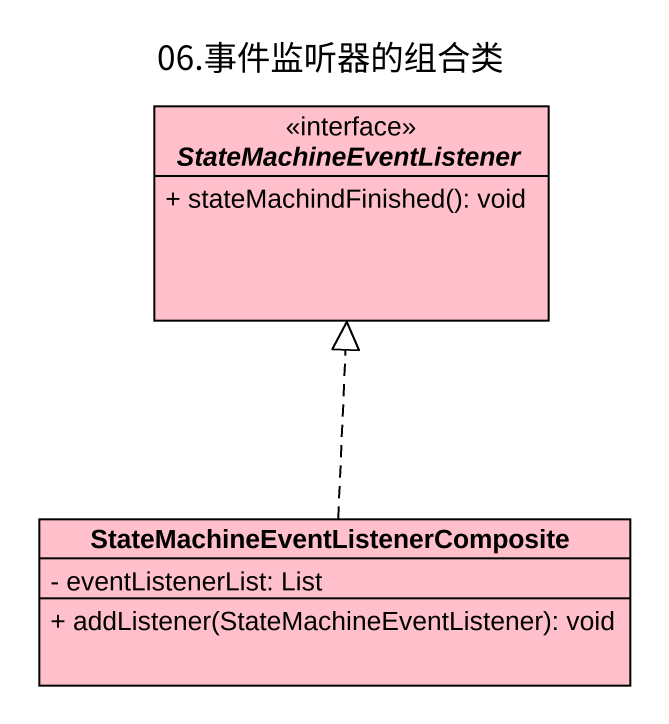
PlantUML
@startuml
title 06.事件监听器的组合类
hide circle
hide empty members
skinparam classAttributeIconSize 0
interface StateMachineEventListener <<interface>> #FFC0CB {
  + stateMachindFinished(): void
}
class "StateMachineEventListenerComposite" as StateMachineEventListenerCom #FFC0CB {
  - eventListenerList: List
  + addListener(StateMachineEventListener): void
}
StateMachineEventListenerCom .up.|> StateMachineEventListener
@enduml
